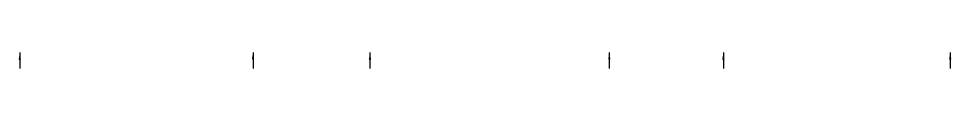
# Model space of a CAD drawing. Header units: metres. Extents: x 484 to 18344, y 10 to 2071.
# Drawn here: x 484.2 to 538.1, y 128.9 to 129.8 of the extents above; entities that cross this region are included whole.
import ezdxf

# ---------------------------------------------------------------- set-up
doc = ezdxf.new("R2010")
doc.units = ezdxf.units.M
doc.header["$MEASUREMENT"] = 0
doc.layers.add('0 @ 1 (1)', color=7, linetype='Continuous')
doc.styles.add('CODE', font='swissc.ttf', dxfattribs={"height": 0.25})
doc.dimstyles.new('OUTER', dxfattribs={"dimscale": 0, "dimtxt": 0.3, "dimasz": 0.18, "dimexe": 0.18, "dimexo": 0.0625, "dimgap": 0.09, "dimtad": 0, "dimzin": 0, "dimdsep": 46, "dimtxsty": 'CODE', "dimcen": 0.09, "dimse1": 1, "dimse2": 1, "dimclrd": 8, "dimclrt": 1, "dimadec": 0, "dimazin": 0, "dimtfac": 1, "dimtofl": 0, "dimtmove": 0, "dimatfit": 3, "dimfxl": 0, "dimtolj": 1, "dimtzin": 0, "dimarcsym": 0})

msp = doc.modelspace()

# ---------------------------------------------------------------- leaders
at = {"layer": '0 @ 1 (1)', "linetype": 'ByBlock', "lineweight": 30}
for points in [[(484.29982, 129.82268), (484.29982, 128.90425)], [(497.75922, 129.82962), (497.75922, 128.91119)], [(504.50747, 129.82268), (504.50747, 128.90425)], [(518.32098, 129.82962), (518.32098, 128.91119)], [(524.9033, 129.82268), (524.9033, 128.90425)], [(537.99383, 129.82962), (537.99383, 128.91119)]]:
    msp.add_leader(points, dimstyle='OUTER', override={"dimscale": 1, "dimasz": 0.4, "dimgap": 0.09, "dimtad": 0, "dimtih": 1, "dimtoh": 1, "dimclrd": 0, "dimclrt": 0, "dimfxl": 6}, dxfattribs=at)

doc.saveas('drawing.dxf')
